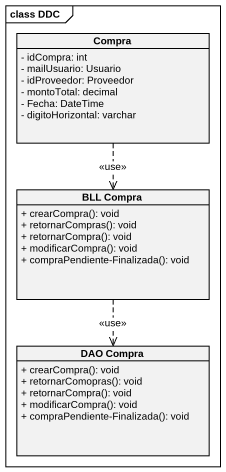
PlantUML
@startuml
mainframe class DDC
hide circle
hide empty members
skinparam classAttributeIconSize 0
class Compra {
  - idCompra: int
  - mailUsuario: Usuario
  - idProveedor: Proveedor
  - montoTotal: decimal
  - Fecha: DateTime
  - digitoHorizontal: varchar
}
class "BLL Compra" as BLL_Compra {
  + crearCompra(): void
  + retornarCompras(): void
  + retornarCompra(): void
  + modificarCompra(): void
  + compraPendiente-Finalizada(): void
}
class "DAO Compra" as DAO_Compra {
  + crearCompra(): void
  + retornarComopras(): void
  + retornarCompra(): void
  + modificarCompra(): void
  + compraPendiente-Finalizada(): void
}
Compra ..> BLL_Compra : <<use>>
BLL_Compra ..> DAO_Compra : <<use>>
@enduml
